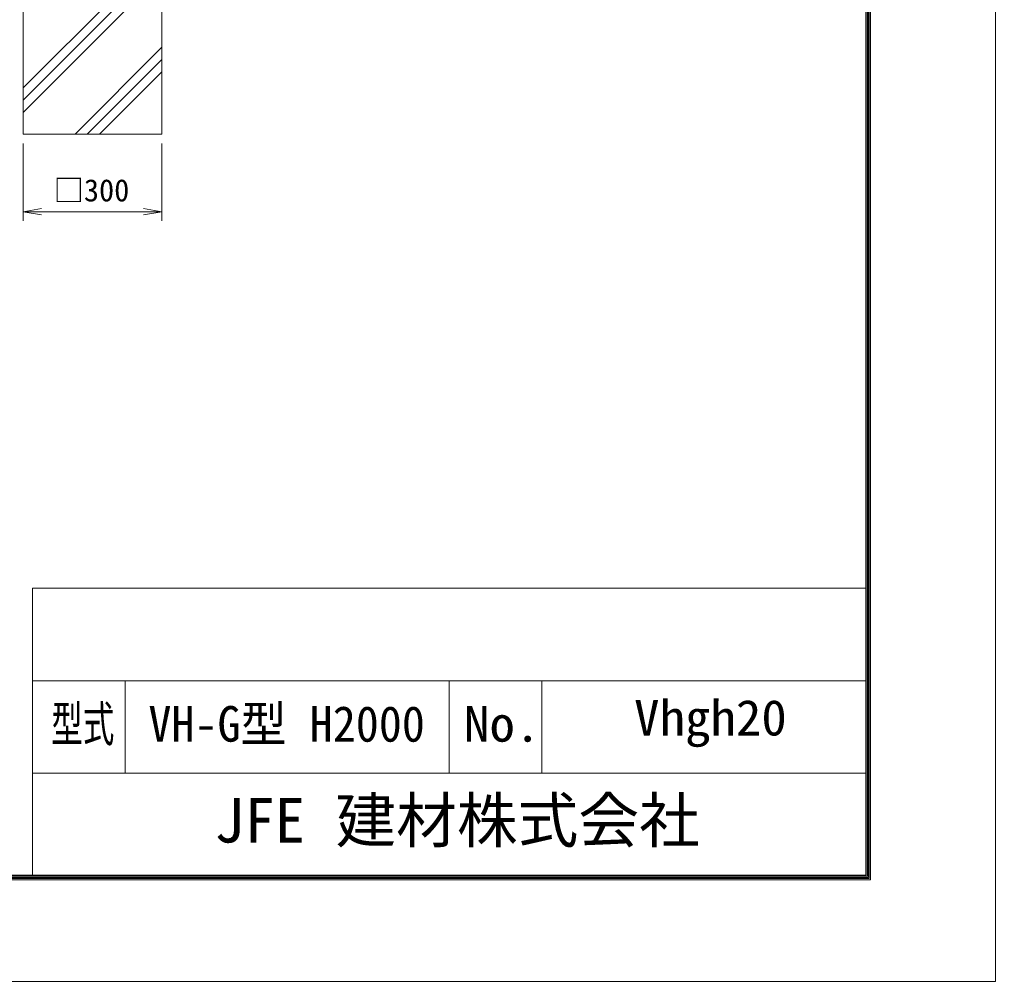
# Model space of a CAD drawing. Units: millimetres at full size; details may follow other scales. Extents: x -4200 to 4200, y -2970 to 2970.
# Drawn here: x 2092 to 4200, y -2970 to -891 of the extents above; entities that cross this region are included whole.
import ezdxf
from ezdxf.enums import TextEntityAlignment as Align

# ---------------------------------------------------------------- set-up
doc = ezdxf.new("R2010")
doc.units = ezdxf.units.MM
doc.header["$LTSCALE"] = 10
doc.layers.add('0-0_D-TTL-TXT', color=7, linetype='Continuous')
for name, color, linetype, lineweight in [('0-4_D-STR4', 7, 'Continuous', 18), ('0-6_D-STR-DIM', 7, 'Continuous', 13), ('0-7_0', 7, 'Continuous', 18), ('0-8_D-DCR-HCH', 7, 'Continuous', 13), ('0-B_D-TTL', 7, 'Continuous', 18)]:
    doc.layers.add(name, color=color, linetype=linetype, lineweight=lineweight)
doc.styles.add('ＭＳ ゴシック', font='')
doc.styles.get('ＭＳ ゴシック').set_extended_font_data('MS Gothic')

# ---------------------------------------------------------------- blocks, each defined once
blk = doc.blocks.new('_Open')
at = {"layer": '0-7_0'}
blk.add_line((-10, 1.667), (0, 0), dxfattribs=at)
blk.add_lwpolyline([(-10, -1.667), (0, 0), (-10, 0)], dxfattribs=at)

msp = doc.modelspace()

# ---------------------------------------------------------------- linework, layer by layer
at = {"layer": '0-4_D-STR4'}
for p, q in [((2099.49, -538.63), (2099.49, -1138.63)), ((2399.49, -538.63), (2399.49, -1138.63)), ((2099.49, -1138.63), (2399.49, -1138.63))]:
    msp.add_line(p, q, dxfattribs=at)
at = {"layer": '0-6_D-STR-DIM'}
for p, q in [((2099.49, -1158.63), (2099.49, -1326.33)), ((2399.49, -1158.63), (2399.49, -1326.33)), ((2099.49, -1306.33), (2399.49, -1306.33))]:
    msp.add_line(p, q, dxfattribs=at)
at = {"layer": '0-8_D-DCR-HCH'}
for p, q in [((2099.49, -1038.83), (2399.49, -738.83)), ((2099.49, -1065.35), (2399.49, -765.35)), ((2099.49, -1091.87), (2399.49, -791.87)), ((2211.82, -1138.63), (2399.49, -950.96)), ((2238.34, -1138.63), (2399.49, -977.48)), ((2264.86, -1138.63), (2399.49, -1004))]:
    msp.add_line(p, q, dxfattribs=at)
at = {"layer": '0-B_D-TTL'}
for p, q in [((2120, -2120), (2120, -2740)), ((2120, -2120), (3920, -2120)), ((2120, -2320), (3920, -2320)), ((2320, -2320), (2320, -2520)), ((3020, -2320), (3020, -2520)), ((3220, -2320), (3220, -2520)), ((2120, -2520), (3920, -2520))]:
    msp.add_line(p, q, dxfattribs=at)
at = {"layer": '0-B_D-TTL', "color": 2}
msp.add_lwpolyline([(-4200, 2970), (4200, 2970), (4200, -2970), (-4200, -2970)], close=True, dxfattribs=at)
at = {"layer": '0-B_D-TTL'}
for points in [[(-3930, 2750), (3930, 2750), (3930, -2750), (-3930, -2750)], [(-3927.5, 2747.5), (3927.5, 2747.5), (3927.5, -2747.5), (-3927.5, -2747.5)], [(-3925, 2745), (3925, 2745), (3925, -2745), (-3925, -2745)], [(-3922.5, 2742.5), (3922.5, 2742.5), (3922.5, -2742.5), (-3922.5, -2742.5)], [(-3920, 2740), (3920, 2740), (3920, -2740), (-3920, -2740)]]:
    msp.add_lwpolyline(points, close=True, dxfattribs=at)

# ---------------------------------------------------------------- block references
at = {"layer": '0-6_D-STR-DIM', "xscale": 4, "yscale": 4, "rotation": 180}
msp.add_blockref('_Open', (2099.49, -1306.33), dxfattribs=at)
at = {"layer": '0-6_D-STR-DIM', "xscale": 4, "yscale": 4}
msp.add_blockref('_Open', (2399.49, -1306.33), dxfattribs=at)

# ---------------------------------------------------------------- texts
at = {"layer": '0-0_D-TTL-TXT', "style": 'ＭＳ ゴシック'}
for s, width, p in [('Vhgh20', 1.05, (3419.33, -2461.47)), ('型式', 0.65, (2160.27, -2474.8)), ('VH-G型 H2000', 0.95, (2370.27, -2474.8)), ('No.', 1.05, (3052, -2474.8))]:
    msp.add_text(s, height=76.98, dxfattribs=dict(at, width=width)).set_placement(p, align=Align.BOTTOM_LEFT)
msp.add_text('JFE 建材株式会社', height=96.19, dxfattribs=at).set_placement((2512.38, -2698.5), align=Align.BOTTOM_LEFT)
at = {"layer": '0-6_D-STR-DIM', "style": 'ＭＳ ゴシック'}
msp.add_text('□300', height=48.09, dxfattribs=at).set_placement((2165.3, -1298.56), align=Align.BOTTOM_LEFT)

doc.saveas('drawing.dxf')
